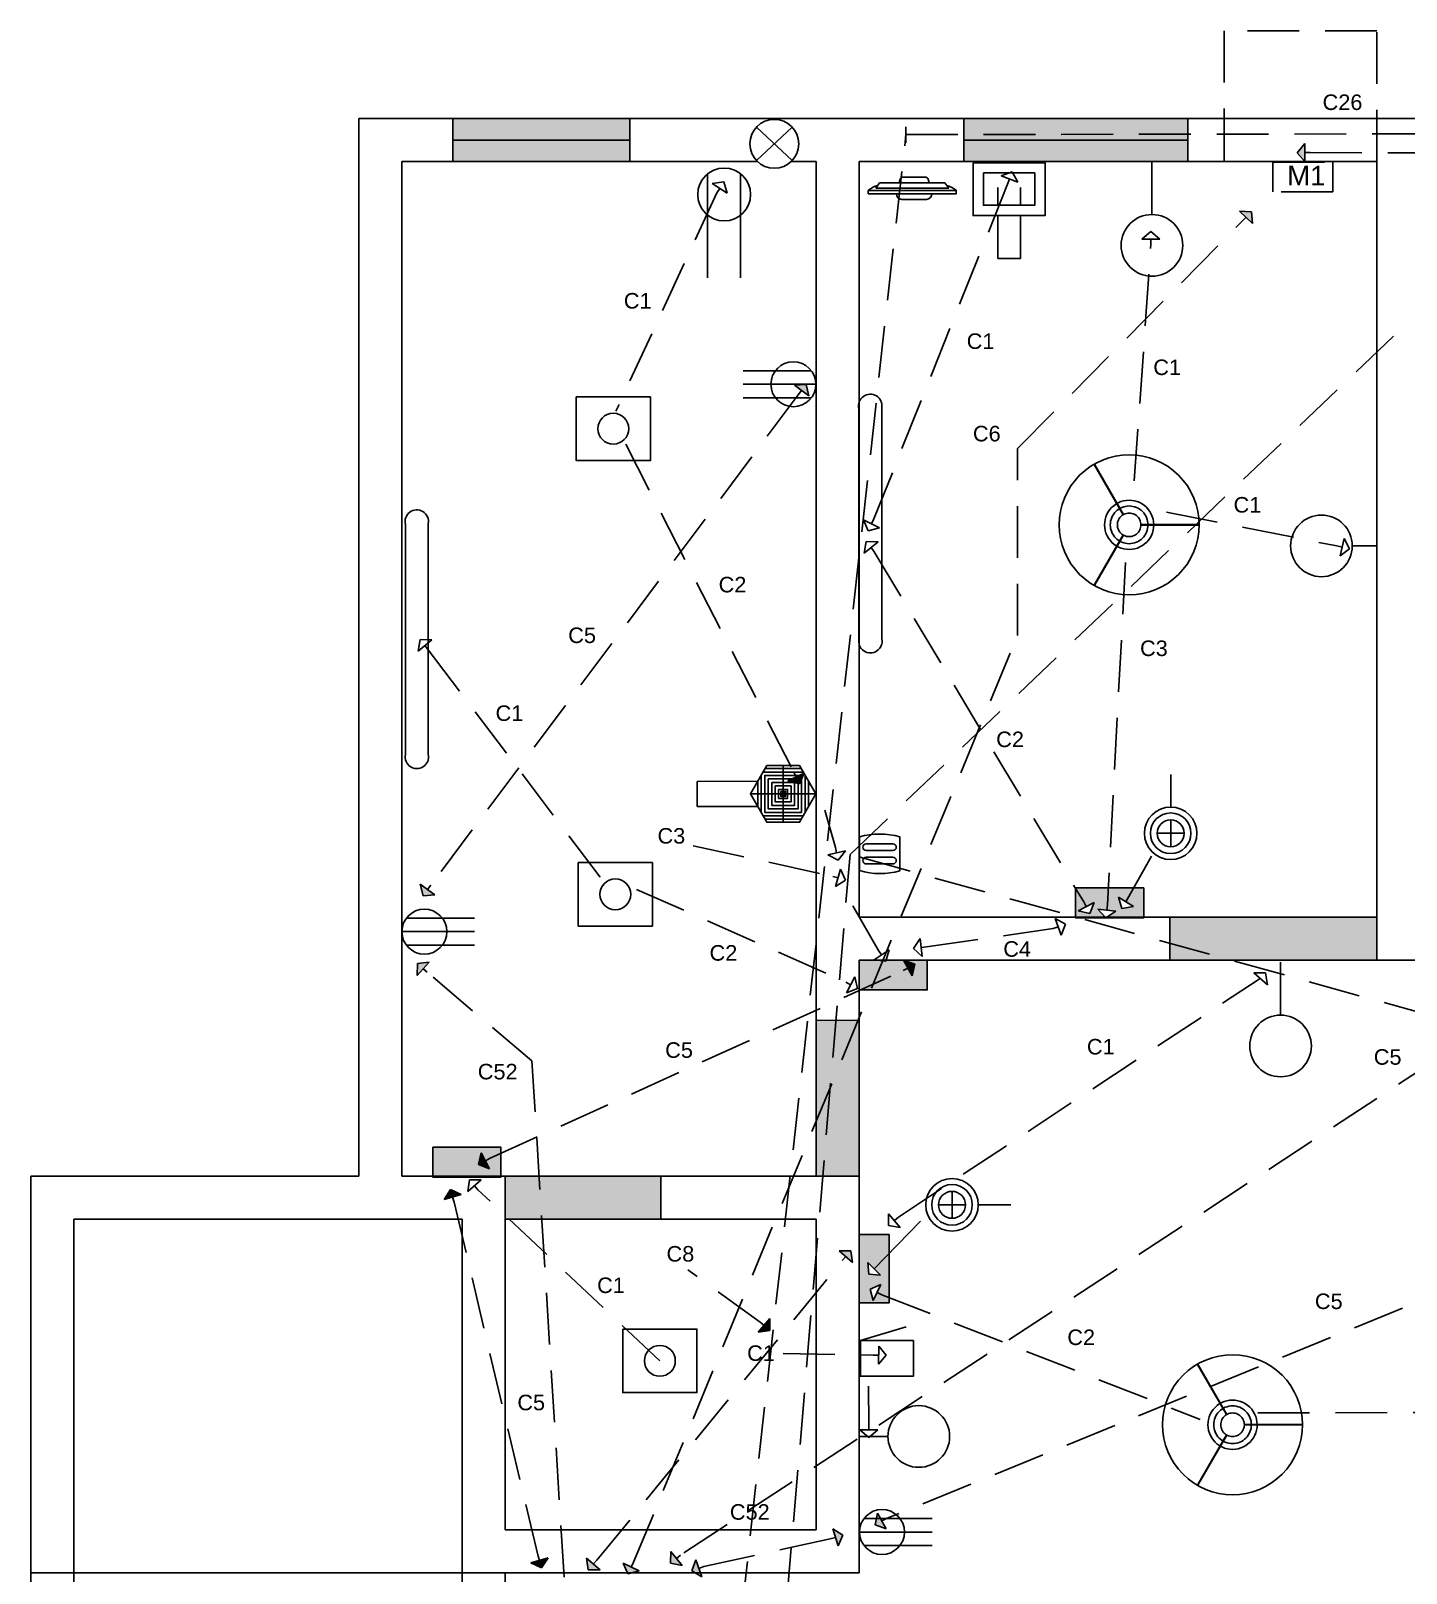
# Model space of a CAD drawing. Header units: feet. Extents: x 388 to 448, y -18 to 246.
# Drawn here: x 397.02 to 423.57, y 216.58 to 246.36 of the extents above; entities that cross this region are included whole.
import ezdxf

# ---------------------------------------------------------------- set-up
doc = ezdxf.new("R2010")
doc.units = ezdxf.units.FT
doc.header["$MEASUREMENT"] = 0
doc.linetypes.add('CENTER2', pattern=[1.125, 0.75, -0.125, 0.125, -0.125])
doc.linetypes.add('DASHEDX2', pattern=[1.5, 1, -0.5])
doc.styles.get("Standard").update_dxf_attribs({"font": 'arial.ttf'})

# ---------------------------------------------------------------- blocks, each defined once
blk = doc.blocks.new('FRISBI_PL')
for points in [[(-29.56, -2.91), (-29.13, -5.79), (-28.42, -8.62), (-27.44, -11.37), (-26.19, -14), (-24.7, -16.5), (-22.96, -18.84), (-21, -21), (-18.84, -22.96), (-16.5, -24.7), (-14, -26.19), (-11.37, -27.44), (-8.62, -28.42), (-5.79, -29.13), (-2.91, -29.56), (0, -29.7), (2.91, -29.56), (5.79, -29.13), (8.62, -28.42), (11.37, -27.44), (14, -26.19), (16.5, -24.7), (18.84, -22.96), (21, -21), (22.96, -18.84), (24.7, -16.5), (26.19, -14), (27.44, -11.37), (28.42, -8.62), (29.13, -5.79), (29.56, -2.91), (29.7, 0), (29.56, 2.91), (29.13, 5.79), (28.42, 8.62), (27.44, 11.37), (26.19, 14), (24.7, 16.5), (22.96, 18.84), (21, 21), (18.84, 22.96), (16.5, 24.7), (14, 26.19), (11.37, 27.44), (8.62, 28.42), (5.79, 29.13), (2.91, 29.56), (0, 29.7), (-2.91, 29.56), (-5.79, 29.13), (-8.62, 28.42), (-11.37, 27.44), (-14, 26.19), (-16.5, 24.7), (-18.84, 22.96), (-21, 21), (-22.96, 18.84), (-24.7, 16.5), (-26.19, 14), (-27.44, 11.37), (-28.42, 8.62), (-29.13, 5.79), (-29.56, 2.91), (-29.7, 0)], [(-5.01, 0), (-4.97, -0.56), (-4.88, -1.11), (-4.72, -1.65), (-4.51, -2.17), (-4.24, -2.66), (-3.91, -3.12), (-3.54, -3.54), (-3.12, -3.91), (-2.66, -4.24), (-2.17, -4.51), (-1.65, -4.72), (-1.11, -4.88), (-0.56, -4.97), (0, -5.01), (0.56, -4.97), (1.11, -4.88), (1.65, -4.72), (2.17, -4.51), (2.66, -4.24), (3.12, -3.91), (3.54, -3.54), (3.91, -3.12), (4.24, -2.66), (4.51, -2.17), (4.72, -1.65), (4.88, -1.11), (4.97, -0.56), (5.01, 0), (4.97, 0.56), (4.88, 1.11), (4.72, 1.65), (4.51, 2.17), (4.24, 2.66), (3.91, 3.12), (3.54, 3.54), (3.12, 3.91), (2.66, 4.24), (2.17, 4.51), (1.65, 4.72), (1.11, 4.88), (0.56, 4.97), (0, 5.01), (-0.56, 4.97), (-1.11, 4.88), (-1.65, 4.72), (-2.17, 4.51), (-2.66, 4.24), (-3.12, 3.91), (-3.54, 3.54), (-3.91, 3.12), (-4.24, 2.66), (-4.51, 2.17), (-4.72, 1.65), (-4.88, 1.11), (-4.97, 0.56)]]:
    blk.add_lwpolyline(points, close=True)
for points in [[(-2.41, 4.38), (-14.55, 25.41), (-14.56, 25.42), (-14.57, 25.43), (-14.59, 25.44), (-14.6, 25.45), (-14.62, 25.45), (-14.64, 25.45), (-14.65, 25.45), (-14.67, 25.44), (-14.69, 25.44), (-14.7, 25.43), (-14.71, 25.42), (-14.72, 25.4), (-14.73, 25.39), (-14.74, 25.37), (-14.74, 25.35), (-14.74, 25.34), (-14.73, 25.32), (-14.73, 25.31), (-2.59, 4.28)], [(-5.3, 8.98), (-5.61, 8.8), (-6.56, 8.12), (-7.43, 7.34), (-8.2, 6.46), (-8.87, 5.5), (-9.43, 4.47), (-9.87, 3.39), (-10.19, 2.26), (-10.38, 1.11)], [(-8, 0), (-7.96, 0.78), (-7.84, 1.56), (-7.65, 2.32), (-7.39, 3.06), (-7.05, 3.77), (-6.65, 4.44), (-6.18, 5.07), (-5.65, 5.65), (-5.07, 6.18), (-4.44, 6.65), (-4.08, 6.87)], [(10.44, 0.1), (10.37, 1.23), (10.16, 2.38), (9.83, 3.51), (9.38, 4.59), (8.8, 5.61), (8.12, 6.56), (7.34, 7.43), (6.46, 8.2), (5.5, 8.87), (4.47, 9.43), (3.39, 9.87), (2.26, 10.19), (1.11, 10.38), (-0.06, 10.44), (-1.23, 10.37), (-2.38, 10.16), (-3.51, 9.83), (-4.59, 9.38), (-5.12, 9.08)], [(-3.91, 6.97), (-3.77, 7.05), (-3.06, 7.39), (-2.32, 7.65), (-1.56, 7.84), (-0.78, 7.96), (0, 8), (0.78, 7.96), (1.56, 7.84), (2.32, 7.65), (3.06, 7.39), (3.77, 7.05), (4.44, 6.65), (5.07, 6.18), (5.65, 5.65), (6.18, 5.07), (6.65, 4.44), (7.05, 3.77), (7.39, 3.06), (7.65, 2.32), (7.84, 1.56), (7.96, 0.78), (7.99, 0.1)], [(-10.38, 1.11), (-10.44, -0.06), (-10.37, -1.23), (-10.16, -2.38), (-9.83, -3.51), (-9.38, -4.59), (-8.8, -5.61), (-8.12, -6.56), (-7.34, -7.43), (-6.46, -8.2), (-5.5, -8.87), (-5.3, -8.98)], [(-4.08, -6.87), (-4.44, -6.65), (-5.07, -6.18), (-5.65, -5.65), (-6.18, -5.07), (-6.65, -4.44), (-7.05, -3.77), (-7.39, -3.06), (-7.65, -2.32), (-7.84, -1.56), (-7.96, -0.78), (-8, 0)], [(5, -0.1), (29.28, -0.1), (29.3, -0.1), (29.31, -0.09), (29.33, -0.09), (29.34, -0.08), (29.35, -0.06), (29.36, -0.05), (29.37, -0.03), (29.37, -0.02), (29.37, 0), (29.37, 0.02), (29.37, 0.03), (29.36, 0.05), (29.35, 0.06), (29.34, 0.08), (29.33, 0.09), (29.31, 0.09), (29.3, 0.1), (29.28, 0.1), (5, 0.1)], [(-2.59, -4.28), (-14.73, -25.31), (-14.73, -25.32), (-14.74, -25.34), (-14.74, -25.35), (-14.74, -25.37), (-14.73, -25.39), (-14.72, -25.4), (-14.71, -25.42), (-14.7, -25.43), (-14.69, -25.44), (-14.67, -25.44), (-14.65, -25.45), (-14.64, -25.45), (-14.62, -25.45), (-14.6, -25.45), (-14.59, -25.44), (-14.57, -25.43), (-14.56, -25.42), (-14.55, -25.41), (-2.41, -4.38)], [(-5.12, -9.08), (-4.47, -9.43), (-3.39, -9.87), (-2.26, -10.19), (-1.11, -10.38), (0.06, -10.44), (1.23, -10.37), (2.38, -10.16), (3.51, -9.83), (4.59, -9.38), (5.61, -8.8), (6.56, -8.12), (7.43, -7.34), (8.2, -6.46), (8.87, -5.5), (9.43, -4.47), (9.87, -3.39), (10.19, -2.26), (10.38, -1.11), (10.43, -0.1)], [(7.99, -0.1), (7.96, -0.78), (7.84, -1.56), (7.65, -2.32), (7.39, -3.06), (7.05, -3.77), (6.65, -4.44), (6.18, -5.07), (5.65, -5.65), (5.07, -6.18), (4.44, -6.65), (3.77, -7.05), (3.06, -7.39), (2.32, -7.65), (1.56, -7.84), (0.78, -7.96), (0, -8), (-0.78, -7.96), (-1.56, -7.84), (-2.32, -7.65), (-3.06, -7.39), (-3.77, -7.05), (-3.91, -6.97)]]:
    blk.add_lwpolyline(points)
blk = doc.blocks.new('Tv 05_top_cad-block.com')
at = {"color": 0, "lineweight": -2}
blk.add_line((276, -50), (-311, -50), dxfattribs=at)
for points in [[(101, 0), (-101, 0)], [(-345, -100), (-311, -50)], [(-345, -100), (311, -100)], [(-134, -50), (-126, -18)], [(134, -50), (126, -18)], [(311, -100), (276, -50)], [(110, -200), (-110, -200)]]:
    blk.add_lwpolyline(points, dxfattribs=at)
blk.add_lwpolyline([(-412, -120), (378, -120), (378, -150), (-412, -150)], close=True, dxfattribs=at)
for centre, radius, start, end in [((-101, -25), 25, 90, 164.7609), ((101, -25), 25, 15.2391, 90), ((-285, -257), 187, 103.3665, 132.9123), ((-101, -25), 25, 266.5195, 273.4805), ((101, -25), 25, 266.5195, 273.4805), ((250, -257), 187, 47.0877, 76.6335), ((-110, -150), 50, 180, 270), ((110, -150), 50, 270, 0)]:
    blk.add_arc(centre, radius, start, end, dxfattribs=at)
blk = doc.blocks.new('*U26')
at = {"color": 0, "linetype": 'CENTER2', "transparency": 16777216}
blk.add_line((-0.539, 0), (0.539, 0), dxfattribs=at)

msp = doc.modelspace()

# ---------------------------------------------------------------- hatches: boundary and pattern name
at = {"linetype": 'Continuous', "true_color": 0x58ba48}
h = msp.add_hatch(color=85, dxfattribs=at)
h.dxf.hatch_style = 1
h.paths.add_polyline_path([(438.667, 201.621), (438.252, 201.621), (438.252, 194.503), (438.667, 194.503)])
h.paths.add_polyline_path([(438.252, 201.621), (437.837, 201.621), (437.837, 194.503), (438.252, 194.503)])
h.paths.add_polyline_path([(436.67, 181.939), (430.242, 181.939), (430.242, 181.524), (436.67, 181.524)])
h.paths.add_polyline_path([(436.67, 181.524), (430.242, 181.524), (430.242, 181.109), (436.67, 181.109)])
h.paths.add_polyline_path([(404.633, 181.939), (401.597, 181.939), (399.168, 181.937), (399.168, 181.939), (398.435, 181.939), (398.435, 181.523), (404.633, 181.526)])
h.paths.add_polyline_path([(404.633, 181.526), (398.435, 181.523), (398.435, 181.109), (404.633, 181.109)])
h.paths.add_polyline_path([(414.069, 181.939), (409.903, 181.939), (409.903, 181.929), (408.514, 181.929), (408.164, 181.93), (408.164, 181.524), (414.069, 181.524)])
h.paths.add_polyline_path([(414.069, 181.524), (408.164, 181.524), (408.164, 181.109), (414.069, 181.109)])
h.paths.add_polyline_path([(408.582, 244.663), (405.165, 244.663), (405.165, 244.248), (408.582, 244.248)])
h.paths.add_polyline_path([(408.582, 244.248), (405.165, 244.248), (405.165, 243.833), (408.582, 243.833)])
h.paths.add_polyline_path([(419.353, 244.663), (415.032, 244.663), (415.032, 244.248), (419.353, 244.248)])
h.paths.add_polyline_path([(419.353, 244.248), (415.032, 244.248), (415.032, 243.833), (419.353, 243.833)])
h.paths.add_polyline_path([(431.892, 244.663), (427.553, 244.663), (427.553, 244.248), (431.892, 244.248)])
h.paths.add_polyline_path([(431.892, 244.248), (427.553, 244.248), (427.553, 243.833), (431.892, 243.833)])
h.paths.add_polyline_path([(438.667, 219.418), (438.252, 219.418), (438.252, 211.777), (438.667, 211.777)])
h.paths.add_polyline_path([(438.252, 219.418), (437.837, 219.418), (437.837, 211.777), (438.252, 211.777)])
at = {"linetype": 'DASHEDX2'}
h = msp.add_hatch(color=106, dxfattribs=at)
h.dxf.hatch_style = 1
h.paths.add_polyline_path([(420.581, 242.862), (420.353, 242.875), (420.603, 242.634)])
h.paths.add_polyline_path([(421.612, 244.178), (421.465, 244.003), (421.615, 243.833), (421.616, 243.833)])
h.paths.add_polyline_path([(425.242, 243.998), (425.092, 244.171), (425.094, 243.833), (425.102, 243.833)])
h.paths.add_polyline_path([(417.731, 182.773), (417.728, 182.544), (417.893, 182.517), (417.946, 182.517)])
h.paths.add_polyline_path([(436.999, 187.911), (436.722, 187.703), (436.95, 187.688)])
h.paths.add_polyline_path([(409.858, 216.837), (409.776, 216.623), (409.839, 216.587), (409.947, 216.587)])
h.paths.add_polyline_path([(410.194, 216.266), (409.969, 216.226), (409.975, 215.997)])
h.paths.add_polyline_path([(409.947, 216.587), (409.839, 216.587), (409.907, 216.549), (409.961, 216.548)])
h.paths.add_polyline_path([(409.961, 216.548), (409.907, 216.549), (409.974, 216.51)])
h.paths.add_polyline_path([(407.492, 216.408), (407.146, 216.391), (407.327, 216.25)])
h.paths.add_polyline_path([(408.452, 216.775), (408.533, 216.587), (408.629, 216.587), (408.764, 216.623)])
h.paths.add_polyline_path([(412.5, 217.437), (412.602, 217.105), (412.693, 217.315)])
h.paths.add_polyline_path([(413.422, 217.637), (413.344, 217.637), (413.318, 217.516), (413.532, 217.436)])
h.paths.add_polyline_path([(413.366, 217.74), (413.344, 217.637), (413.422, 217.637)])
h.paths.add_polyline_path([(404.537, 229.882), (404.589, 229.659), (404.817, 229.677)])
h.paths.add_polyline_path([(404.71, 228.378), (404.484, 228.35), (404.478, 228.121)])
h.paths.add_polyline_path([(411.988, 239.531), (411.759, 239.517), (412.036, 239.308)])
h.paths.add_polyline_path([(427.88, 223.528), (427.674, 223.592), (427.664, 223.592), (427.828, 223.33), (427.85, 223.33)])
at = {"linetype": 'DASHEDX2', "true_color": 0x000000}
h = msp.add_hatch(color=18, dxfattribs=at)
h.dxf.hatch_style = 1
h.paths.add_polyline_path([(411.898, 231.98), (411.848, 231.98), (411.704, 231.913), (411.831, 231.913), (411.831, 231.826), (411.855, 231.819), (411.898, 231.914)])
h.paths.add_polyline_path([(411.945, 232.019), (411.942, 232.024), (411.848, 231.98), (411.898, 231.98), (411.898, 231.914)])
h.paths.add_polyline_path([(411.831, 231.913), (411.704, 231.913), (411.635, 231.88), (411.76, 231.845), (411.764, 231.845), (411.764, 231.845), (411.831, 231.826)])
at = {"linetype": 'DASHEDX2'}
h = msp.add_hatch(color=8, dxfattribs=at)
h.dxf.hatch_style = 1
h.paths.add_polyline_path([(431.466, 229.821), (430.15, 229.821), (430.15, 229.247), (431.466, 229.247)])
h.paths.add_polyline_path([(429.411, 229.825), (429.027, 229.825), (428.836, 229.525), (428.982, 229.379), (428.754, 229.396), (428.738, 229.624), (428.836, 229.525), (429.027, 229.825), (428.427, 229.825), (428.425, 229.679), (428.422, 229.576), (428.595, 229.571), (428.417, 229.427), (428.249, 229.581), (428.422, 229.576), (428.425, 229.679), (428.427, 229.825), (428.095, 229.825), (428.095, 229.247), (429.411, 229.247)])
h.paths.add_polyline_path([(435.76, 229.569), (435.883, 229.446), (436.242, 229.816), (435.202, 229.816), (435.202, 229.247), (436.518, 229.247), (436.518, 229.816), (436.242, 229.816), (435.883, 229.446), (436.005, 229.323), (435.777, 229.341)])
h.paths.add_polyline_path([(417.819, 229.809), (417.188, 229.809), (417.188, 229.801), (417.344, 229.54), (417.391, 229.449), (417.545, 229.528), (417.46, 229.316), (417.237, 229.369), (417.391, 229.449), (417.344, 229.54), (417.188, 229.801), (417.188, 229.247), (417.76, 229.247), (417.619, 229.397), (417.791, 229.379), (417.802, 229.482)])
h.paths.add_polyline_path([(414.323, 228.417), (413.534, 228.417), (413.527, 228.394), (413.464, 228.4), (413.232, 227.84), (414.323, 227.84)])
h.paths.add_polyline_path([(413.464, 228.4), (413.309, 228.417), (413.007, 228.417), (413.007, 227.84), (413.232, 227.84)])
h.paths.add_polyline_path([(426.428, 190.967), (425.851, 190.967), (425.851, 189.651), (426.428, 189.651)])
h.paths.add_polyline_path([(419.156, 195.022), (418.578, 195.022), (418.578, 194.9), (418.807, 194.816), (418.87, 194.978), (418.946, 194.762), (418.745, 194.655), (418.807, 194.816), (418.578, 194.9), (418.578, 194.464), (418.794, 194.395), (418.756, 194.169), (418.666, 194.317), (418.578, 194.263), (418.578, 193.706), (418.961, 193.706), (418.961, 193.809), (418.788, 193.809), (418.961, 193.958), (419.135, 193.809), (418.961, 193.809), (418.961, 193.706), (419.156, 193.706)])
h.paths.add_polyline_path([(400.814, 189.019), (401.5, 189.019), (401.5, 189.637), (400.814, 189.637)], flags=9)
h = msp.add_hatch(color=8, dxfattribs=at)
h.dxf.hatch_style = 1
h.paths.add_polyline_path([(405.339, 209.077), (404.956, 209.077), (404.936, 208.864), (404.761, 208.855), (404.761, 207.904), (404.767, 207.902), (404.97, 208.006), (405.103, 207.82), (404.935, 207.861), (404.911, 207.761), (405.339, 207.761)])
h.paths.add_polyline_path([(411.389, 208.362), (410.873, 208.362), (410.82, 208.161), (410.78, 208.066), (410.94, 207.999), (410.723, 207.928), (410.62, 208.132), (410.78, 208.066), (410.82, 208.161), (410.873, 208.362), (410.073, 208.362), (410.073, 207.784), (411.389, 207.784)])
h.paths.add_polyline_path([(406.092, 224.804), (404.776, 224.804), (404.776, 224.247), (406.092, 224.247)])
h.paths.add_polyline_path([(418.504, 229.809), (418.311, 229.809), (418.161, 229.539), (418.308, 229.448), (418.082, 229.413), (418.014, 229.631), (418.161, 229.539), (418.311, 229.809), (417.819, 229.809), (417.802, 229.482), (417.791, 229.379), (417.964, 229.361), (417.8, 229.247), (418.504, 229.247)])
h.paths.add_polyline_path([(414.304, 206.919), (412.988, 206.919), (412.988, 206.342), (413.21, 206.342), (413.591, 206.718), (413.471, 206.843), (413.698, 206.821), (413.711, 206.593), (413.591, 206.718), (413.21, 206.342), (413.857, 206.342), (414.058, 206.435), (414.12, 206.342), (414.304, 206.342)])
h.paths.add_polyline_path([(433.273, 212.179), (431.957, 212.179), (431.957, 211.602), (433.047, 211.602), (433.054, 211.635), (433.273, 211.62)])
at = {"linetype": 'DASHEDX2', "transparency": 33554687}
h = msp.add_hatch(color=1, dxfattribs=at)
h.dxf.hatch_style = 1
h.paths.add_polyline_path([(409.371, 217), (409.365, 216.771), (409.59, 216.731)])
h.paths.add_polyline_path([(428.228, 229.184), (428.006, 229.237), (428.209, 228.956)])
at = {"linetype": 'Continuous', "true_color": 0x939598}
h = msp.add_hatch(color=252, dxfattribs=at)
h.dxf.hatch_style = 1
h.paths.add_polyline_path([(427.851, 228.417), (427.851, 229.247), (423.837, 229.247), (423.837, 228.417)])
h.paths.add_polyline_path([(419.006, 229.247), (419.006, 228.417), (423.007, 228.417), (423.007, 229.247)])
at = {"linetype": 'DASHEDX2', "transparency": 33554687}
h = msp.add_hatch(color=1, dxfattribs=at)
h.dxf.hatch_style = 1
h.paths.add_polyline_path([(414.082, 228.335), (413.867, 228.415), (414.034, 228.111)])
at = {"linetype": 'Continuous', "true_color": 0x939598}
h = msp.add_hatch(color=252, dxfattribs=at)
h.dxf.hatch_style = 1
h.paths.add_polyline_path([(412.177, 224.247), (413.007, 224.247), (413.007, 227.255), (412.177, 227.247)])
h.paths.add_polyline_path([(409.178, 223.417), (409.178, 224.247), (406.177, 224.247), (406.177, 223.417)])
at = {"linetype": 'DASHEDX2', "transparency": 33554687}
h = msp.add_hatch(color=1, dxfattribs=at)
h.dxf.hatch_style = 1
h.paths.add_polyline_path([(405.712, 224.694), (405.66, 224.472), (405.872, 224.387)])
at = {"linetype": 'DASHEDX2'}
h = msp.add_hatch(color=1, dxfattribs=at)
h.dxf.hatch_style = 1
h.paths.add_polyline_path([(405.122, 223.985), (404.994, 223.796), (405.328, 223.888)])
h = msp.add_hatch(color=8, dxfattribs=at)
h.dxf.hatch_style = 1
h.paths.add_polyline_path([(413.589, 223.118), (413.012, 223.118), (413.012, 221.802), (413.589, 221.802), (413.589, 221.9), (413.449, 221.955), (413.356, 221.999), (413.281, 221.843), (413.221, 222.063), (413.431, 222.155), (413.356, 221.999), (413.449, 221.955), (413.589, 221.9), (413.589, 222.754), (413.3, 222.456), (413.422, 222.333), (413.194, 222.351), (413.177, 222.579), (413.3, 222.456), (413.589, 222.754)])
at = {"linetype": 'DASHEDX2', "transparency": 33554687}
h = msp.add_hatch(color=1, dxfattribs=at)
h.dxf.hatch_style = 1
h.paths.add_polyline_path([(407.747, 216.869), (407.779, 216.643), (408.008, 216.642)])
h.paths.add_polyline_path([(412.85, 222.804), (412.621, 222.806), (412.881, 222.577)])
h = msp.add_hatch(color=1, dxfattribs=at)
h.dxf.hatch_style = 1
h.paths.add_polyline_path([(411.286, 221.494), (411.061, 221.23), (411.287, 221.265)])
at = {"linetype": 'DASHEDX2'}
h = msp.add_hatch(color=1, dxfattribs=at)
h.dxf.hatch_style = 1
h.paths.add_polyline_path([(407.002, 216.879), (406.67, 216.778), (406.879, 216.686)])

# ---------------------------------------------------------------- linework, layer by layer
for p, q in [((423.007, 246.356), (420.059, 246.356)), ((420.059, 246.356), (420.059, 243.833)), ((423.007, 243.833), (423.007, 246.356)), ((410.318, 243.315), (410.263, 243.228)), ((415.876, 243.398), (413.293, 236.933)), ((415.912, 243.495), (415.876, 243.398)), ((410.263, 243.228), (408.314, 239.015)), ((418.321, 237.667), (418.642, 242.229)), ((418.642, 242.332), (418.642, 242.229)), ((408.502, 238.377), (411.748, 232.047)), ((418.942, 237.066), (422.232, 236.412)), ((413.248, 236.84), (413.293, 236.933)), ((413.239, 236.382), (413.302, 236.301)), ((413.302, 236.301), (417.344, 229.54)), ((422.333, 236.389), (422.232, 236.412)), ((404.627, 234.487), (404.691, 234.407)), ((404.691, 234.407), (408.04, 229.978)), ((411.792, 231.954), (411.748, 232.047)), ((412.346, 231.309), (412.551, 230.589)), ((409.803, 230.625), (412.502, 230.033)), ((412.574, 230.489), (412.551, 230.589)), ((412.601, 230.003), (412.502, 230.033)), ((408.709, 229.782), (412.755, 227.989)), ((413.385, 228.601), (412.845, 229.535)), ((417.391, 229.449), (417.344, 229.54)), ((417.791, 229.379), (417.802, 229.482)), ((413.443, 228.516), (413.385, 228.601)), ((412.845, 227.94), (412.755, 227.989)), ((413.767, 223.455), (420.749, 228.062)), ((405.582, 224.06), (405.65, 223.983)), ((409.162, 220.679), (405.65, 223.983)), ((413.689, 223.388), (413.767, 223.455)), ((413.356, 221.999), (413.449, 221.955)), ((413.449, 221.955), (419.595, 219.548)), ((411.541, 220.822), (413.282, 220.791)), ((413.385, 220.79), (413.282, 220.791)), ((413.189, 220.192), (413.195, 219.451)), ((413.196, 219.348), (413.195, 219.451)), ((420.704, 219.674), (427.96, 219.689)), ((412.551, 217.271), (412.452, 217.241))]:
    msp.add_line(p, q, dxfattribs=at)
for p, q in [((403.347, 244.663), (412.592, 244.663)), ((403.347, 244.663), (403.347, 224.247)), ((412.592, 244.663), (423.422, 244.663)), ((423.422, 244.663), (434.252, 244.663)), ((404.177, 243.833), (411.045, 243.833)), ((404.177, 243.833), (404.177, 224.247)), ((411.697, 243.833), (412.177, 243.833)), ((412.177, 243.833), (412.177, 228.832)), ((413.007, 243.833), (413.007, 229.247)), ((413.007, 243.833), (423.007, 243.833)), ((423.007, 243.833), (423.007, 228.417)), ((413.007, 229.247), (423.007, 229.247)), ((419.006, 229.247), (419.006, 228.417)), ((412.177, 224.247), (412.177, 228.832)), ((413.007, 228.417), (427.851, 228.417)), ((413.007, 224.247), (413.007, 228.417)), ((423.007, 228.417), (423.837, 228.417)), ((412.177, 227.247), (413.007, 227.255)), ((403.347, 224.247), (397.017, 224.247)), ((397.017, 224.247), (397.017, 217.002)), ((404.177, 224.247), (406.177, 224.247)), ((406.177, 224.247), (406.177, 217.417)), ((406.177, 224.247), (413.007, 224.247)), ((409.178, 223.417), (409.178, 224.247)), ((413.007, 216.587), (413.007, 224.247)), ((403.762, 223.417), (397.847, 223.417)), ((397.847, 223.417), (397.847, 217.002)), ((403.762, 223.417), (405.347, 223.417)), ((405.347, 223.417), (405.347, 216.587)), ((406.177, 223.417), (412.177, 223.417)), ((412.177, 217.417), (412.177, 223.417)), ((406.177, 217.417), (412.177, 217.417)), ((397.017, 217.002), (397.017, 207.342)), ((397.847, 217.002), (397.847, 207.342)), ((397.017, 216.587), (413.007, 216.587)), ((405.347, 207.769), (405.347, 216.587)), ((406.177, 207.769), (406.177, 216.587))]:
    msp.add_line(p, q)
at = {"linetype": 'Continuous'}
for p, q in [((405.165, 244.663), (405.165, 243.833)), ((408.582, 244.663), (408.582, 243.833)), ((411.027, 244.498), (411.715, 243.852)), ((411.027, 243.852), (411.715, 244.498)), ((415.032, 243.833), (415.032, 244.663)), ((419.353, 244.663), (419.353, 243.833)), ((405.165, 244.248), (408.582, 244.248)), ((415.032, 244.248), (419.353, 244.248)), ((415.75, 243.555), (415.964, 243.634)), ((416.075, 243.434), (415.964, 243.634)), ((418.663, 242.809), (418.663, 243.833)), ((410.171, 243.407), (410.397, 243.441)), ((410.171, 243.407), (410.464, 243.223)), ((410.464, 243.223), (410.397, 243.441)), ((415.75, 243.555), (416.075, 243.434)), ((415.685, 243.266), (415.685, 242.989)), ((416.122, 243.266), (416.122, 242.989)), ((415.685, 242.79), (415.685, 241.96)), ((416.122, 242.79), (416.122, 241.96)), ((418.468, 242.332), (418.642, 242.481)), ((418.815, 242.332), (418.642, 242.481)), ((418.468, 242.332), (418.815, 242.332)), ((415.685, 241.96), (416.122, 241.96)), ((412.086, 239.795), (410.77, 239.795)), ((412.174, 239.533), (410.77, 239.533)), ((412.086, 239.271), (410.77, 239.271)), ((413.403, 236.764), (413.092, 236.917)), ((413.092, 236.917), (413.182, 236.706)), ((413.403, 236.764), (413.182, 236.706)), ((413.103, 236.275), (413.147, 236.5)), ((413.103, 236.275), (413.375, 236.489)), ((413.375, 236.489), (413.147, 236.5)), ((422.371, 236.558), (422.294, 236.22)), ((422.371, 236.558), (422.478, 236.356)), ((422.294, 236.22), (422.478, 236.356)), ((422.53, 236.413), (423.007, 236.413)), ((404.492, 234.378), (404.533, 234.603)), ((404.492, 234.378), (404.762, 234.596)), ((404.762, 234.596), (404.533, 234.603)), ((411.542, 232.17), (411.542, 231.078)), ((411.949, 232.027), (411.635, 231.88)), ((411.949, 232.027), (411.855, 231.819)), ((419.024, 231.371), (419.024, 231.999)), ((411.635, 231.88), (411.855, 231.819)), ((412.173, 231.624), (410.911, 231.624)), ((419.024, 230.864), (419.024, 231.123)), ((419.024, 230.864), (418.764, 230.864)), ((419.024, 230.604), (419.024, 230.864)), ((419.024, 230.864), (419.284, 230.864)), ((412.743, 230.527), (412.405, 230.451)), ((412.743, 230.527), (412.607, 230.344)), ((413.278, 230.53), (413.146, 230.53)), ((413.53, 230.53), (413.661, 230.53)), ((412.405, 230.451), (412.607, 230.344)), ((412.651, 230.169), (412.551, 229.837)), ((412.651, 230.169), (412.744, 229.96)), ((413.278, 230.404), (413.146, 230.404)), ((413.53, 230.404), (413.661, 230.404)), ((418.655, 230.425), (418.161, 229.539)), ((412.551, 229.837), (412.744, 229.96)), ((418.308, 229.448), (418.014, 229.631)), ((418.014, 229.631), (418.082, 229.413)), ((417.545, 229.528), (417.237, 229.369)), ((417.237, 229.369), (417.46, 229.316)), ((417.545, 229.528), (417.46, 229.316)), ((417.964, 229.361), (417.619, 229.397)), ((417.619, 229.397), (417.775, 229.231)), ((417.964, 229.361), (417.775, 229.231)), ((418.308, 229.448), (418.082, 229.413)), ((404.268, 229.227), (405.584, 229.227)), ((404.18, 228.965), (405.584, 228.965)), ((404.268, 228.703), (405.584, 228.703)), ((413.586, 228.615), (413.3, 228.418)), ((413.3, 228.418), (413.527, 228.394)), ((413.586, 228.615), (413.527, 228.394)), ((412.927, 228.093), (412.764, 227.787)), ((412.927, 228.093), (412.977, 227.87)), ((420.627, 228.167), (420.856, 228.167)), ((420.627, 228.167), (420.89, 227.941)), ((420.89, 227.941), (420.856, 228.167)), ((421.145, 227.353), (421.145, 228.378)), ((412.764, 227.787), (412.977, 227.87)), ((405.452, 223.946), (405.713, 224.175)), ((405.452, 223.946), (405.484, 224.172)), ((405.713, 224.175), (405.484, 224.172)), ((414.802, 223.691), (414.802, 223.951)), ((414.542, 223.691), (414.802, 223.691)), ((414.802, 223.691), (415.062, 223.691)), ((414.802, 223.691), (414.802, 223.432)), ((415.309, 223.691), (415.938, 223.691)), ((414.191, 223.373), (413.3, 222.456)), ((413.802, 223.256), (413.576, 223.519)), ((413.576, 223.519), (413.576, 223.29)), ((413.802, 223.256), (413.576, 223.29)), ((413.422, 222.333), (413.177, 222.579)), ((413.177, 222.579), (413.194, 222.351)), ((413.422, 222.333), (413.194, 222.351)), ((413.431, 222.155), (413.221, 222.063)), ((413.281, 221.843), (413.431, 222.155)), ((413.281, 221.843), (413.221, 222.063)), ((413.035, 221.069), (413.917, 221.334)), ((413.388, 220.963), (413.383, 220.616)), ((413.388, 220.963), (413.534, 220.787)), ((413.383, 220.616), (413.534, 220.787)), ((413.566, 219.219), (413.007, 219.219)), ((413.369, 219.349), (413.023, 219.347)), ((413.023, 219.347), (413.197, 219.199)), ((413.369, 219.349), (413.197, 219.199)), ((413.016, 217.375), (414.42, 217.375)), ((413.104, 217.637), (414.42, 217.637)), ((413.104, 217.113), (414.42, 217.113))]:
    msp.add_line(p, q, dxfattribs=at)
at = {"linetype": 'DASHEDX2', "transparency": 33554687}
msp.add_line((413.912, 244.196), (413.912, 244.503), dxfattribs=at)
at = {"color": 151, "linetype": 'DASHEDX2', "transparency": 33554687}
for p, q in [((406.932, 181.521), (413.912, 244.352)), ((413.912, 244.352), (433.375, 244.383))]:
    msp.add_line(p, q, dxfattribs=at)
at = {"color": 106, "linetype": 'Continuous'}
for p, q in [((421.612, 244.178), (421.465, 244.003)), ((421.616, 243.832), (421.612, 244.178)), ((421.616, 243.832), (421.465, 244.003)), ((420.353, 242.875), (420.581, 242.862)), ((420.353, 242.875), (420.603, 242.634)), ((420.603, 242.634), (420.581, 242.862)), ((411.759, 239.517), (411.988, 239.531)), ((411.759, 239.517), (412.036, 239.308)), ((412.036, 239.308), (411.988, 239.531)), ((404.817, 229.677), (404.537, 229.882)), ((404.537, 229.882), (404.589, 229.659)), ((404.817, 229.677), (404.589, 229.659)), ((404.478, 228.121), (404.71, 228.378)), ((404.478, 228.121), (404.484, 228.35)), ((404.71, 228.378), (404.484, 228.35)), ((413.366, 217.74), (413.318, 217.516)), ((413.532, 217.436), (413.366, 217.74)), ((412.5, 217.437), (412.693, 217.315)), ((412.5, 217.437), (412.602, 217.105)), ((413.532, 217.436), (413.318, 217.516)), ((412.602, 217.105), (412.693, 217.315)), ((408.764, 216.623), (408.452, 216.775)), ((408.452, 216.775), (408.542, 216.565)), ((409.858, 216.837), (409.776, 216.623)), ((409.974, 216.51), (409.858, 216.837)), ((408.764, 216.623), (408.542, 216.565)), ((409.974, 216.51), (409.776, 216.623))]:
    msp.add_line(p, q, dxfattribs=at)
at = {"color": 106, "linetype": 'DASHEDX2'}
for p, q in [((421.614, 244.005), (421.717, 244.006)), ((421.717, 244.006), (424.99, 243.997)), ((420.478, 242.755), (420.406, 242.681)), ((411.898, 239.413), (411.835, 239.33)), ((404.677, 229.779), (404.738, 229.862)), ((404.594, 228.25), (404.67, 228.181)), ((413.449, 217.588), (413.539, 217.637)), ((408.608, 216.699), (408.653, 216.791)), ((409.916, 216.673), (410.013, 216.708))]:
    msp.add_line(p, q, dxfattribs=at)
at = {"color": 103, "linetype": 'DASHEDX2'}
for p, q in [((416.067, 238.291), (420.406, 242.681)), ((411.835, 239.33), (404.738, 229.862)), ((416.067, 234.681), (416.067, 238.291)), ((408.653, 216.791), (416.067, 234.681)), ((406.692, 226.47), (404.67, 228.181)), ((407.314, 216.502), (406.692, 226.47)), ((427.666, 223.394), (413.539, 217.637)), ((412.452, 217.241), (410.013, 216.708))]:
    msp.add_line(p, q, dxfattribs=at)
at = {"color": 54, "linetype": 'DASHEDX2'}
for p, q in [((412.833, 230.455), (423.542, 240.669)), ((411.614, 216.075), (412.833, 230.455)), ((428.446, 226.125), (412.833, 230.455))]:
    msp.add_line(p, q, dxfattribs=at)
at = {"linetype": 'DASHEDX2', "transparency": 16777216}
msp.add_line((418.151, 236.091), (417.802, 229.482), dxfattribs=at)
at = {"color": 1, "linetype": 'DASHEDX2', "transparency": 33554687}
for p, q in [((428.024, 229.036), (409.561, 216.93)), ((414.309, 228.672), (416.754, 229.023)), ((416.851, 229.058), (416.754, 229.023)), ((414.207, 228.659), (414.309, 228.672)), ((405.883, 224.589), (413.86, 228.213)), ((413.951, 228.263), (413.86, 228.213)), ((405.792, 224.541), (405.883, 224.589)), ((407.945, 216.833), (412.683, 222.614)), ((411.096, 221.429), (409.7, 222.436)), ((412.751, 222.692), (412.683, 222.614)), ((411.174, 221.362), (411.096, 221.429)), ((407.877, 216.755), (407.945, 216.833)), ((409.481, 216.865), (409.561, 216.93))]:
    msp.add_line(p, q, dxfattribs=at)
at = {"color": 1, "linetype": 'Continuous', "transparency": 33554687}
for p, q in [((416.792, 229.221), (416.991, 229.109)), ((416.792, 229.221), (416.91, 228.895)), ((416.91, 228.895), (416.991, 229.109)), ((414.186, 228.831), (414.059, 228.641)), ((414.228, 228.487), (414.186, 228.831)), ((413.867, 228.415), (414.082, 228.335)), ((413.867, 228.415), (414.034, 228.111)), ((414.228, 228.487), (414.059, 228.641)), ((414.034, 228.111), (414.082, 228.335)), ((405.712, 224.694), (405.66, 224.472)), ((405.872, 224.387), (405.712, 224.694)), ((405.872, 224.387), (405.66, 224.472)), ((412.621, 222.806), (412.85, 222.804)), ((412.621, 222.806), (412.881, 222.577)), ((412.881, 222.577), (412.85, 222.804)), ((411.286, 221.494), (411.061, 221.23)), ((411.061, 221.23), (411.287, 221.265)), ((411.286, 221.494), (411.287, 221.265)), ((408.008, 216.642), (407.747, 216.869)), ((407.747, 216.869), (407.779, 216.643)), ((409.371, 217), (409.365, 216.771)), ((409.59, 216.731), (409.365, 216.771)), ((409.59, 216.731), (409.371, 217)), ((408.008, 216.642), (407.779, 216.643))]:
    msp.add_line(p, q, dxfattribs=at)
at = {"color": 1, "linetype": 'Continuous'}
for p, q in [((404.994, 223.796), (405.122, 223.985)), ((405.328, 223.888), (405.122, 223.985)), ((404.994, 223.796), (405.328, 223.888)), ((407.002, 216.879), (406.67, 216.778)), ((406.67, 216.778), (406.879, 216.686)), ((407.002, 216.879), (406.879, 216.686))]:
    msp.add_line(p, q, dxfattribs=at)
at = {"color": 1, "linetype": 'DASHEDX2'}
for p, q in [((405.161, 223.842), (405.189, 223.742)), ((405.189, 223.742), (406.806, 216.927)), ((406.836, 216.828), (406.806, 216.927))]:
    msp.add_line(p, q, dxfattribs=at)
at = {"linetype": 'Continuous'}
for points in [[(410.084, 241.585), (410.084, 243.595)], [(410.721, 243.595), (410.721, 241.585)], [(415.685, 243.266), (415.685, 243.334)], [(416.122, 243.334), (416.122, 243.266)], [(413.005, 234.618), (413.005, 239.079)], [(413.447, 239.079), (413.447, 234.618)], [(404.249, 232.384), (404.249, 236.845)], [(404.691, 236.845), (404.691, 232.384)], [(411.119, 231.984), (411.119, 231.264)], [(411.119, 231.984), (411.119, 231.264)], [(411.929, 232.047), (411.156, 232.047)], [(411.929, 232.047), (411.156, 232.047)], [(411.848, 231.98), (411.186, 231.98), (411.186, 231.268), (411.898, 231.268), (411.898, 231.914)], [(411.89, 232.114), (411.195, 232.114)], [(411.965, 231.264), (411.965, 231.984)], [(411.965, 231.264), (411.965, 231.984)], [(411.052, 231.384), (409.883, 231.384), (409.883, 231.864), (411.052, 231.868)], [(411.052, 231.868), (411.052, 231.381)], [(411.704, 231.913), (411.254, 231.913), (411.254, 231.335), (411.831, 231.335), (411.831, 231.826)], [(412.033, 231.381), (412.033, 231.868)], [(411.156, 231.201), (411.929, 231.201)], [(411.156, 231.201), (411.929, 231.201)], [(411.195, 231.134), (411.89, 231.134)], [(413.015, 230.145), (413.015, 230.793)], [(413.793, 230.793), (413.793, 230.141)], [(413.146, 230.662), (413.661, 230.662)], [(413.278, 230.53), (413.53, 230.53)], [(413.661, 230.272), (413.146, 230.272)], [(413.53, 230.404), (413.278, 230.404)]]:
    msp.add_lwpolyline(points, dxfattribs=at)
for points in [[(415.209, 243.81), (416.598, 243.81), (416.598, 242.79), (415.209, 242.79)], [(415.407, 243.612), (416.4, 243.612), (416.4, 242.989), (415.407, 242.989)], [(407.546, 239.288), (408.979, 239.288), (408.979, 238.061), (407.546, 238.061)], [(412.173, 231.624), (411.858, 232.17), (411.227, 232.17), (410.911, 231.624), (411.227, 231.078), (411.858, 231.078)], [(411.321, 231.845), (411.321, 231.403), (411.764, 231.403), (411.764, 231.845)], [(411.321, 231.845), (411.321, 231.403), (411.764, 231.403), (411.764, 231.845)], [(411.388, 231.778), (411.388, 231.47), (411.696, 231.47), (411.696, 231.778)], [(411.388, 231.778), (411.388, 231.47), (411.696, 231.47), (411.696, 231.778)], [(411.455, 231.711), (411.455, 231.537), (411.629, 231.537), (411.629, 231.711)], [(411.495, 231.672), (411.495, 231.576), (411.59, 231.576), (411.59, 231.672)], [(411.495, 231.672), (411.495, 231.576), (411.59, 231.576), (411.59, 231.672)], [(411.523, 231.644), (411.523, 231.604), (411.562, 231.604), (411.562, 231.644)], [(407.585, 230.3), (409.018, 230.3), (409.018, 229.073), (407.585, 229.073)], [(417.188, 229.809), (418.504, 229.809), (418.504, 229.232), (417.188, 229.232)], [(413.007, 228.417), (414.323, 228.417), (414.323, 227.84), (413.007, 227.84)], [(404.776, 224.804), (406.092, 224.804), (406.092, 224.227), (404.776, 224.227)], [(413.589, 223.118), (413.589, 221.802), (413.012, 221.802), (413.012, 223.118)], [(408.445, 221.293), (409.878, 221.293), (409.878, 220.066), (408.445, 220.066)], [(413.035, 221.069), (414.057, 221.069), (414.057, 220.383), (413.035, 220.383)]]:
    msp.add_lwpolyline(points, close=True, dxfattribs=at)
at = {"linetype": 'DASHEDX2'}
msp.add_lwpolyline([(420.995, 243.824), (422.157, 243.824), (422.157, 243.249), (420.995, 243.249)], close=True, dxfattribs=at)
at = {"linetype": 'DASHEDX2', "transparency": 33554457}
msp.add_lwpolyline([(413.007, 228.417), (413.007, 227.84), (414.323, 227.84), (414.323, 228.417), (413.007, 228.417)], close=True, dxfattribs=at)
at = {"linetype": 'Continuous'}
for centre, radius in [((411.371, 244.175), 0.472), ((410.403, 243.196), 0.51), ((418.663, 242.214), 0.595), ((411.739, 239.533), 0.434), ((408.262, 238.675), 0.298), ((421.935, 236.413), 0.595), ((419.024, 230.864), 0.507), ((419.024, 230.864), 0.392), ((419.024, 230.864), 0.26), ((408.302, 229.686), 0.298), ((404.615, 228.965), 0.434), ((421.145, 226.758), 0.595), ((414.802, 223.691), 0.507), ((414.802, 223.691), 0.392), ((414.802, 223.691), 0.26), ((409.162, 220.679), 0.298), ((414.161, 219.219), 0.595), ((413.45, 217.375), 0.434)]:
    msp.add_circle(centre, radius, dxfattribs=at)
for centre, radius, start, end in [((413.224, 239.116), 0.226, 350.4875, 194.2323), ((404.468, 236.882), 0.226, 350.4875, 194.2323), ((413.226, 234.572), 0.226, 168.1276, 11.8724), ((404.47, 232.338), 0.226, 168.1276, 11.8724), ((413.404, 229.466), 1.384, 73.6617, 106.3383), ((413.146, 230.596), 0.0658, 90, 270), ((413.661, 230.596), 0.0658, 270, 90), ((413.146, 230.338), 0.0658, 90, 270), ((413.661, 230.338), 0.0658, 270, 90), ((413.411, 231.47), 1.384, 253.3624, 286.0395)]:
    msp.add_arc(centre, radius, start, end, dxfattribs=at)

# ---------------------------------------------------------------- block references
for name, p, xscale, yscale, zscale in [('Tv 05_top_cad-block.com', (414.071, 243.532), 0.002147238879846518, 0.002147238879846518, 0.002147238879846518), ('FRISBI_PL', (418.222, 236.819), 0.04552201153844953, 0.04552201153844953, 0.04552201153844953), ('FRISBI_PL', (420.218, 219.446), 0.04552201153844953, 0.04552201153844953, 0.04552201153844953)]:
    msp.add_blockref(name, p, dxfattribs=dict(xscale=xscale, yscale=yscale, zscale=zscale))
at = {"linetype": 'CENTER2'}
msp.add_blockref('*U26', (411.471, 231.624), dxfattribs=at)

# ---------------------------------------------------------------- texts
at = {"color": 106, "linetype": 'DASHEDX2', "transparency": 33554687, "insert": (421.957, 245.128), "char_height": 0.3, "attachment_point": 1}
msp.add_mtext_dynamic_manual_height_columns('C26', width=7.73742, gutter_width=1, heights=[0], dxfattribs=at)
at = {"color": 3, "linetype": 'DASHEDX2', "insert": (421.274, 243.751), "char_height": 0.38, "attachment_point": 1}
msp.add_mtext_dynamic_manual_height_columns('M1', width=7.86322, gutter_width=1, heights=[0], dxfattribs=at)
at = {"linetype": 'DASHEDX2', "char_height": 0.3, "attachment_point": 1}
for s, width, insert in [('C1', 7.73742, (408.466, 241.295)), ('C1', 7.73742, (415.086, 240.515)), ('C1', 7.73742, (418.688, 240.011)), ('C1', 7.73742, (420.238, 237.356)), ('C2', 5.06801, (410.296, 235.815)), ('C3', 7.46661, (418.432, 234.586)), ('C1', 7.73742, (405.99, 233.333)), ('C2', 5.06801, (415.655, 232.828)), ('C3', 7.46661, (409.116, 230.965)), ('C2', 5.06801, (410.121, 228.705)), ('C1', 7.73742, (417.406, 226.894)), ('C2', 5.06801, (417.028, 221.284))]:
    msp.add_mtext_dynamic_manual_height_columns(s, width=width, gutter_width=1, heights=[0], dxfattribs=dict(at, insert=insert))
at = {"color": 106, "linetype": 'DASHEDX2', "char_height": 0.3, "attachment_point": 1}
for s, width, insert in [('C6', 5.76859, (415.206, 238.73)), ('C5', 6.77194, (407.392, 234.837)), ('C52', 7.89216, (405.646, 226.413)), ('C5', 6.77194, (421.808, 221.979)), ('C52', 7.89216, (410.513, 217.912))]:
    msp.add_mtext_dynamic_manual_height_columns(s, width=width, gutter_width=1, heights=[0], dxfattribs=dict(at, insert=insert))
at = {"color": 1, "linetype": 'DASHEDX2', "transparency": 33554687, "char_height": 0.3, "attachment_point": 1}
for s, width, insert in [('C4', 5.06801, (415.792, 228.781)), ('C5', 7.73742, (409.264, 226.829)), ('C5', 7.73742, (422.945, 226.696)), ('C8', 7.73742, (409.29, 222.896)), ('C5', 7.73742, (406.41, 220.025))]:
    msp.add_mtext_dynamic_manual_height_columns(s, width=width, gutter_width=1, heights=[0], dxfattribs=dict(at, insert=insert))
at = {"linetype": 'DASHEDX2', "transparency": 33554687, "char_height": 0.3, "attachment_point": 1}
for insert in [(407.95, 222.288), (410.846, 220.978)]:
    msp.add_mtext_dynamic_manual_height_columns('C1', width=7.73742, gutter_width=1, heights=[0], dxfattribs=dict(at, insert=insert))

doc.saveas('drawing.dxf')
